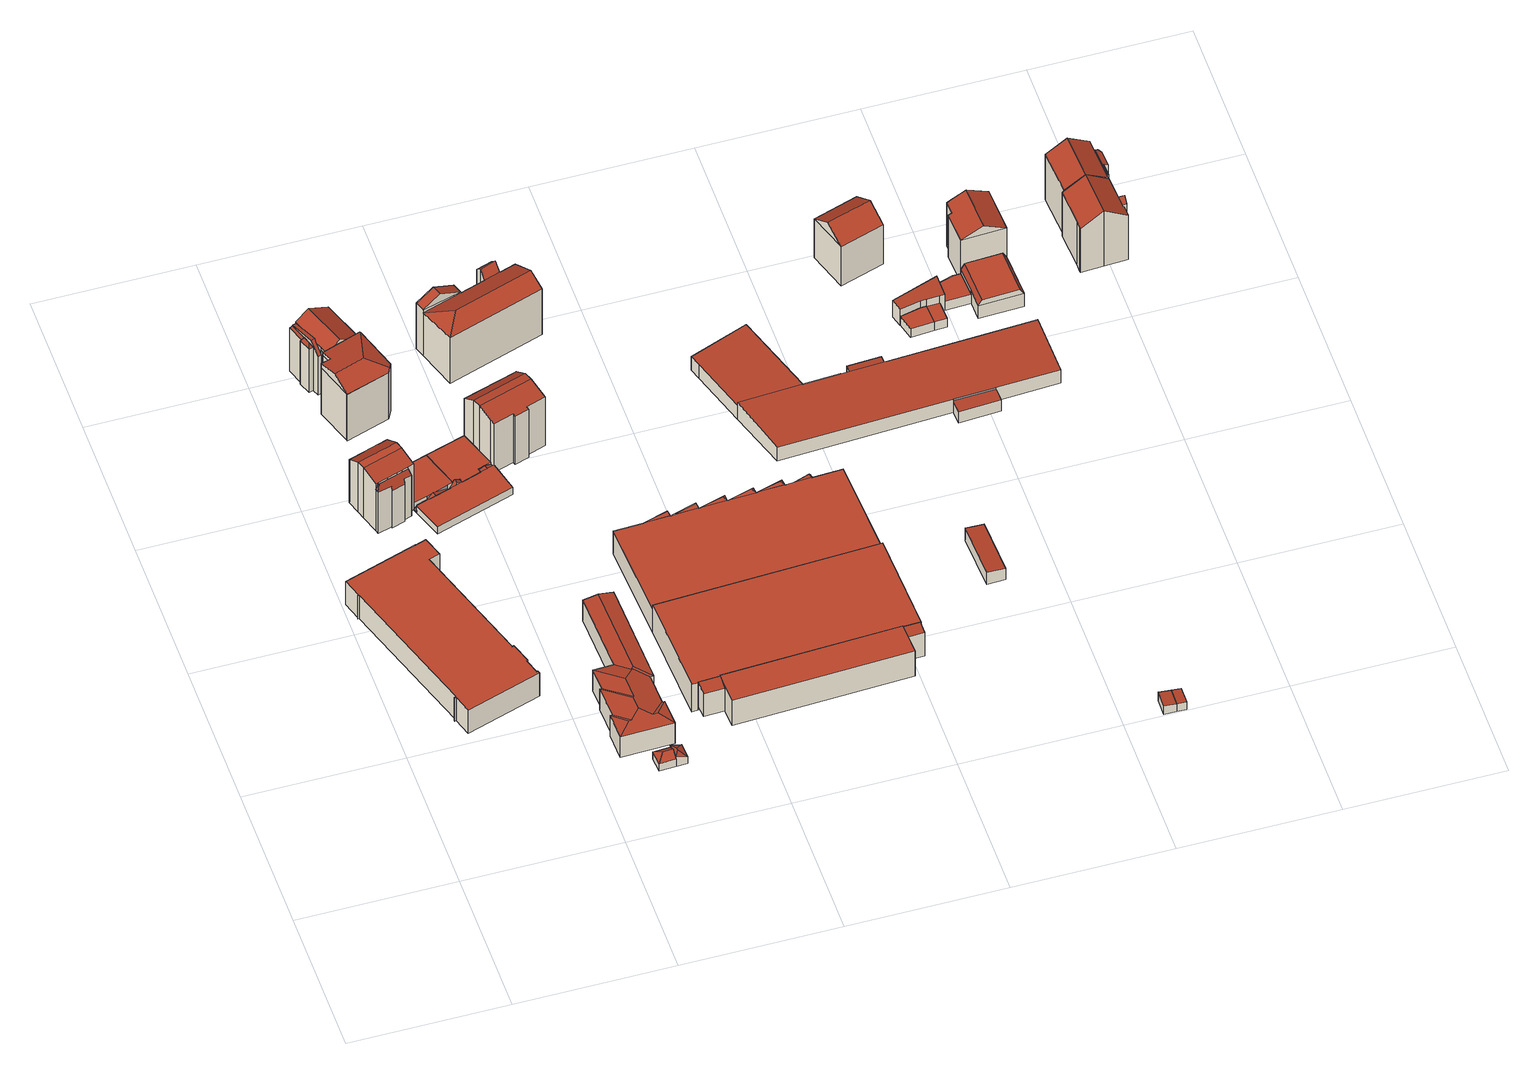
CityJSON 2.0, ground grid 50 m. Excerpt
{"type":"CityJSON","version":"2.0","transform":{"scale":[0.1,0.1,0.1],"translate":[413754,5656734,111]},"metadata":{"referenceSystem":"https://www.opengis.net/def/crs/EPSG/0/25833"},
"CityObjects":{
"building1":{"type":"Building","attributes":{"Dachtyp_tdc":"tdcPolyFlatRoof","Gemeindeschluessel":14612000,"Dachneigung":0,"QualitaetDacherkennung":29,"Geometrietyp2DReferenz":"3000","measuredHeight":9.91,"function":"31001_2000","roofType":"1000"},"geometry":[{"type":"Solid","lod":"2","boundaries":[[[[0,1,2,3]],[[1,4,5,2]],[[4,6,7,5]],[[6,8,9,7]],[[8,10,11,9]],[[10,12,13,11]],[[12,14,15,13]],[[14,16,17,15]],[[16,18,19,17]],[[18,20,21,19]],[[20,22,23,21]],[[22,24,25,23]],[[24,26,27,25]],[[26,28,29,27]],[[28,30,31,29]],[[30,32,33,31]],[[32,34,35,33]],[[34,36,37,35]],[[36,38,39,37]],[[38,40,41,39]],[[40,42,43,41]],[[42,0,3,43]],[[42,40,38,36,34,32,30,28,26,24,22,20,18,16,14,12,10,8,6,4,1,0]],[[3,2,5,7,9,11,13,15,17,19,21,23,25,27,29,31,33,35,37,39,41,43]]]],"semantics":{"surfaces":[{"type":"WallSurface"},{"type":"RoofSurface"},{"type":"GroundSurface"}],"values":[[0,0,0,0,0,0,0,0,0,0,0,0,0,0,0,0,0,0,0,0,0,0,1,2]]}}]},
"building2":{"type":"Building","attributes":{"Gemeindeschluessel":14612000,"Geometrietyp2DReferenz":"3000","function":"31001_9998","roofType":"9999"},"children":["building2-1","building2-2","building2-3"]},
"building2-1":{"type":"BuildingPart","attributes":{"Dachtyp_tdc":"tdcCutGableRoof","Dachneigung":14.74,"QualitaetDacherkennung":48,"Geometrietyp2DReferenz":"3000","measuredHeight":21.34,"roofType":"9999"},"parents":["building2"],"geometry":[{"type":"MultiSurface","lod":"2","boundaries":[[[44,45,46,47]],[[45,48,46]],[[49,50,51]],[[49,52,53,50]],[[52,54,55,53]],[[54,56,57,55]],[[56,58,59,57]],[[58,60,61,62,59]],[[63,64,65,66,67]],[[64,68,69,65]],[[68,44,47,69]],[[54,52,49,45,44,68]],[[64,63,60,58,56]],[[68,64,56,54]],[[47,46,70,50,53,55,57,59,62,66,65,69]]],"semantics":{"surfaces":[{"type":"WallSurface"},{"type":"RoofSurface"},{"type":"GroundSurface"}],"values":[0,0,0,0,0,0,0,0,0,0,0,1,1,1,2]}}]},
"building2-2":{"type":"BuildingPart","attributes":{"Dachtyp_tdc":"tdcGableRoof","Dachneigung":48.39,"QualitaetDacherkennung":6,"Geometrietyp2DReferenz":"3000","measuredHeight":15.19,"roofType":"3100"},"parents":["building2"],"geometry":[{"type":"MultiSurface","lod":"2","boundaries":[[[48,71,72,46]],[[71,73,74,72]],[[73,75,76,74]],[[75,51,50,76]],[[77,48,46,70]],[[48,77,73,71]],[[75,73,77,51]],[[46,72,74,76,50,70]]],"semantics":{"surfaces":[{"type":"WallSurface"},{"type":"RoofSurface"},{"type":"GroundSurface"}],"values":[0,0,0,0,0,1,1,2]}}]},
"building2-3":{"type":"BuildingPart","attributes":{"Dachtyp_tdc":"tdcFreeFormRoof","Dachneigung":73.96,"QualitaetDacherkennung":15,"Geometrietyp2DReferenz":"3000","measuredHeight":20.09,"roofType":"5000"},"parents":["building2"],"geometry":[{"type":"MultiSurface","lod":"2","boundaries":[[[78,79,80,81]],[[79,82,83,80]],[[82,84,85,83]],[[84,86,87,85]],[[86,67,66,87]],[[61,88,89,62]],[[88,78,81,89]],[[67,86,90]],[[86,84,82,79,78,88,91,90]],[[88,61,91]],[[61,67,90,91]],[[81,80,83,85,87,66,62,89]]],"semantics":{"surfaces":[{"type":"WallSurface"},{"type":"RoofSurface"},{"type":"GroundSurface"}],"values":[0,0,0,0,0,0,0,1,1,1,1,2]}}]},
"building3":{"type":"Building","attributes":{"Dachtyp_tdc":"tdcHipAndGableRoof","Gemeindeschluessel":14612000,"Dachneigung":35.38,"QualitaetDacherkennung":92,"Geometrietyp2DReferenz":"3000","measuredHeight":4.83,"function":"31001_2000","roofType":"5000"},"geometry":[{"type":"Solid","lod":"2","boundaries":[[[[92,93,94,95]],[[93,96,97,94]],[[92,98,99]],[[96,93,100]],[[98,96,100,99]],[[93,92,99,100]],[[97,101,95,94]],[[96,98,101,97]],[[98,92,95,101]]]],"semantics":{"surfaces":[{"type":"WallSurface"},{"type":"RoofSurface"},{"type":"GroundSurface"}],"values":[[0,0,1,0,1,1,2,0,0]]}}]},
"building4":{"type":"Building","attributes":{"Gemeindeschluessel":14612000,"Geometrietyp2DReferenz":"3000","function":"31001_9998","roofType":"9999"},"children":["building4-1","building4-2"]},
"building4-1":{"type":"BuildingPart","attributes":{"Dachtyp_tdc":"tdcPolyFlatRoof","Dachneigung":0,"QualitaetDacherkennung":18,"Geometrietyp2DReferenz":"3000","measuredHeight":3,"roofType":"1000"},"parents":["building4"],"geometry":[{"type":"MultiSurface","lod":"2","boundaries":[[[102,103,104,105]],[[103,106,107,104]],[[108,109,110]],[[108,111,59,109]],[[111,112,53,59]],[[112,113,114,53]],[[113,102,105,114]],[[113,112,111,108,115,116,103,102]],[[105,104,109,59,53,114]]],"semantics":{"surfaces":[{"type":"WallSurface"},{"type":"RoofSurface"},{"type":"GroundSurface"}],"values":[0,0,0,0,0,0,0,1,2]}}]},
"building4-2":{"type":"BuildingPart","attributes":{"Dachtyp_tdc":"tdcGableRoof","Dachneigung":18.1,"QualitaetDacherkennung":11,"Geometrietyp2DReferenz":"3000","measuredHeight":3.12,"roofType":"3100"},"parents":["building4"],"geometry":[{"type":"MultiSurface","lod":"2","boundaries":[[[117,118,119,120]],[[118,110,109,119]],[[107,117,120,104]],[[106,116,121,122,123]],[[118,122,121,115,110]],[[117,123,122,118]],[[107,106,123,117]],[[120,119,109,104]]],"semantics":{"surfaces":[{"type":"WallSurface"},{"type":"RoofSurface"},{"type":"GroundSurface"}],"values":[0,0,0,1,1,0,0,2]}}]},
"building5":{"type":"Building","attributes":{"Dachtyp_tdc":"tdcFreeFormRoof","Gemeindeschluessel":14612000,"Dachneigung":10.34,"QualitaetDacherkennung":46,"Geometrietyp2DReferenz":"3000","measuredHeight":22.78,"function":"31001_9998","roofType":"5000"},"geometry":[{"type":"Solid","lod":"2","boundaries":[[[[124,125,126,127]],[[125,128,129,126]],[[128,130,131,129]],[[130,132,133,131]],[[132,134,135,133]],[[134,136,137,135]],[[136,138,139,137]],[[138,140,141,139]],[[140,124,127,141]],[[142,143,144,145]],[[146,147,148,144,143,149,150,151]],[[125,145,144,148,152,153]],[[125,153,128]],[[128,153,152,130]],[[130,152,148,147,132]],[[134,146,151,136]],[[136,151,150,138]],[[140,149,143,142,124]],[[138,150,149,140]],[[132,147,146,134]],[[124,142,145,125]],[[127,126,129,131,133,135,137,139,141]]]],"semantics":{"surfaces":[{"type":"WallSurface"},{"type":"RoofSurface"},{"type":"GroundSurface"}],"values":[[0,0,0,0,0,0,0,0,0,1,1,1,0,0,0,0,0,0,0,0,0,2]]}}]},
"building6":{"type":"Building","attributes":{"Gemeindeschluessel":14612000,"Geometrietyp2DReferenz":"3000","function":"31001_9998","roofType":"9999"},"children":["building6-1","building6-2","building6-3"]},
"building6-1":{"type":"BuildingPart","attributes":{"Dachtyp_tdc":"tdcFreeFormRoof","Dachneigung":64.73,"QualitaetDacherkennung":38,"Geometrietyp2DReferenz":"3000","measuredHeight":20.07,"roofType":"5000"},"parents":["building6"],"geometry":[{"type":"MultiSurface","lod":"2","boundaries":[[[154,155,156,157]],[[155,158,159,156]],[[158,160,161,159]],[[162,163,164,165]],[[163,154,157,164]],[[166,163,162]],[[167,168,169,166,162,170,160]],[[167,160,158]],[[168,167,158,155]],[[169,168,155,154]],[[166,169,154,163]],[[157,156,159,161,171,165,164]]],"semantics":{"surfaces":[{"type":"WallSurface"},{"type":"RoofSurface"},{"type":"GroundSurface"}],"values":[0,0,0,0,0,1,1,1,1,1,1,2]}}]},
"building6-2":{"type":"BuildingPart","attributes":{"Dachtyp_tdc":"tdcGableRoof","Dachneigung":10.18,"QualitaetDacherkennung":22,"Geometrietyp2DReferenz":"3000","measuredHeight":20.65,"roofType":"3100"},"parents":["building6"],"geometry":[{"type":"MultiSurface","lod":"2","boundaries":[[[172,162,165]],[[173,174,175,176,161,160]],[[177,178,179,180]],[[178,172,165,179]],[[181,182,174,173,183]],[[183,172,178,177,184,185,181]],[[165,171,161,176,186,180,179]]],"semantics":{"surfaces":[{"type":"WallSurface"},{"type":"RoofSurface"},{"type":"GroundSurface"}],"values":[0,0,0,0,1,1,2]}}]},
"building6-3":{"type":"BuildingPart","attributes":{"Dachtyp_tdc":"tdcGableRoof","Dachneigung":29.59,"QualitaetDacherkennung":64,"Geometrietyp2DReferenz":"3000","measuredHeight":22.25,"roofType":"3100"},"parents":["building6"],"geometry":[{"type":"MultiSurface","lod":"2","boundaries":[[[187,188,189,190]],[[188,191,177,180,189]],[[175,192,193,176]],[[192,187,190,193]],[[192,194,195,187]],[[196,138,195,194,197,182,198,185]],[[175,174,197,194,192]],[[188,138,196,191]],[[187,195,138,188]],[[190,189,180,186,176,193]]],"semantics":{"surfaces":[{"type":"WallSurface"},{"type":"RoofSurface"},{"type":"GroundSurface"}],"values":[0,0,0,0,1,1,0,0,0,2]}}]},
"building7":{"type":"Building","attributes":{"Dachtyp_tdc":"tdcHipRoof","Gemeindeschluessel":14612000,"Dachneigung":35.27,"QualitaetDacherkennung":67,"Geometrietyp2DReferenz":"3000","measuredHeight":4.49,"function":"31001_2000","roofType":"3200"},"geometry":[{"type":"Solid","lod":"2","boundaries":[[[[199,200,201,202]],[[200,203,204,201]],[[203,205,206,204]],[[205,199,202,206]],[[203,200,207]],[[199,205,208]],[[200,199,208,207]],[[205,203,207,208]],[[202,201,204,206]]]],"semantics":{"surfaces":[{"type":"WallSurface"},{"type":"RoofSurface"},{"type":"GroundSurface"}],"values":[[0,0,0,0,1,1,1,1,2]]}}]},
"building8":{"type":"Building","attributes":{"Dachtyp_tdc":"tdcFreeFormRoof","Gemeindeschluessel":14612000,"Dachneigung":10.75,"QualitaetDacherkennung":71,"Geometrietyp2DReferenz":"3000","measuredHeight":10.16,"function":"31001_2000","roofType":"5000"},"geometry":[{"type":"Solid","lod":"2","boundaries":[[[[209,210,211,212]],[[210,213,214,211]],[[213,215,216,214]],[[215,217,218,216]],[[217,219,220,218]],[[219,221,222,220]],[[221,223,224,222]],[[223,225,226,224]],[[225,227,228,226]],[[227,229,230,228]],[[229,231,232,230]],[[231,233,234,232]],[[233,235,236,234]],[[235,209,212,236]],[[237,238,235,233]],[[237,233,231]],[[239,240,241,238,237,231,229]],[[239,229,227]],[[240,239,227,225]],[[242,243,244,245,246,241,240,225,223]],[[247,242,223,221]],[[248,247,221,219]],[[248,219,217]],[[243,242,247,248,217,215]],[[244,243,215,213]],[[245,244,213,210]],[[246,245,210,209]],[[238,241,246,209,235]],[[212,211,214,216,218,220,222,224,226,228,230,232,234,236]]]],"semantics":{"surfaces":[{"type":"WallSurface"},{"type":"RoofSurface"},{"type":"GroundSurface"}],"values":[[0,0,0,0,0,0,0,0,0,0,0,0,0,0,1,1,1,1,1,1,1,1,0,1,1,1,1,1,2]]}}]},
"building9":{"type":"Building","attributes":{"Gemeindeschluessel":14612000,"Geometrietyp2DReferenz":"3000","function":"31001_9998","roofType":"9999"},"children":["building9-1","building9-2","building9-3","building9-4"]},
"building9-1":{"type":"BuildingPart","attributes":{"Dachtyp_tdc":"tdcFreeFormRoof","Dachneigung":72.22,"QualitaetDacherkennung":18,"Geometrietyp2DReferenz":"3000","measuredHeight":2.54,"roofType":"5000"},"parents":["building9"],"geometry":[{"type":"MultiSurface","lod":"2","boundaries":[[[249,250,251,252]],[[250,253,254,251]],[[253,255,256,254]],[[257,255,253]],[[258,257,253,250]],[[258,250,249]],[[257,258,249,255]],[[252,251,254,256]]],"semantics":{"surfaces":[{"type":"WallSurface"},{"type":"RoofSurface"},{"type":"GroundSurface"}],"values":[0,0,0,1,1,1,1,2]}}]},
"building9-2":{"type":"BuildingPart","attributes":{"Dachtyp_tdc":"tdcGableRoof","Dachneigung":16.95,"QualitaetDacherkennung":15,"Geometrietyp2DReferenz":"3000","measuredHeight":3,"roofType":"3100"},"parents":["building9"],"geometry":[{"type":"MultiSurface","lod":"2","boundaries":[[[259,260,261,262]],[[260,263,264,261]],[[263,265,266,264]],[[265,267,268,266]],[[263,260,259,269]],[[269,267,265,263]],[[270,262,261,264,266,268]]],"semantics":{"surfaces":[{"type":"WallSurface"},{"type":"RoofSurface"},{"type":"GroundSurface"}],"values":[0,0,0,0,1,1,2]}}]},
"building9-3":{"type":"BuildingPart","attributes":{"Dachtyp_tdc":"tdcGableRoof","Dachneigung":52.43,"QualitaetDacherkennung":15,"Geometrietyp2DReferenz":"3000","measuredHeight":3.85,"roofType":"3100"},"parents":["building9"],"geometry":[{"type":"MultiSurface","lod":"2","boundaries":[[[271,272,273,274,275,276]],[[277,274,273,278,279]],[[280,277,279,281]],[[282,275,274,277,280]],[[276,275,282]],[[283,284,285,286,287]],[[276,282,284,283]],[[282,280,285,284]],[[280,281,286,285]],[[271,276,283,287]]],"semantics":{"surfaces":[{"type":"RoofSurface"},{"type":"WallSurface"},{"type":"GroundSurface"}],"values":[0,0,1,1,1,2,1,1,1,1]}}]},
"building9-4":{"type":"BuildingPart","attributes":{"Dachtyp_tdc":"tdcPolyFlatRoof","Dachneigung":0,"QualitaetDacherkennung":11,"Geometrietyp2DReferenz":"3000","measuredHeight":3.01,"roofType":"1000"},"parents":["building9"],"geometry":[{"type":"MultiSurface","lod":"2","boundaries":[[[288,286,281,279]],[[288,289,259,262,286]],[[290,291,292,268,267]],[[291,293,294,292]],[[293,295,296,294]],[[295,297,249,252,296]],[[298,299,287,256,255]],[[299,271,287]],[[299,298,297,295,293,291,290,289,288,278,272]],[[286,262,270,268,292,294,296,252,256,287]]],"semantics":{"surfaces":[{"type":"WallSurface"},{"type":"RoofSurface"},{"type":"GroundSurface"}],"values":[0,0,0,0,0,0,0,0,1,2]}}]},
"building10":{"type":"Building","attributes":{"Dachtyp_tdc":"tdcPolyFlatRoof","Gemeindeschluessel":14612000,"Dachneigung":0,"QualitaetDacherkennung":17,"Geometrietyp2DReferenz":"3000","measuredHeight":3,"function":"31001_9998","roofType":"1000"},"geometry":[{"type":"Solid","lod":"2","boundaries":[[[[300,301,302,303]],[[301,304,305,302]],[[304,102,105,305]],[[102,113,114,105]],[[113,306,307,114]],[[306,308,309,307]],[[308,310,311,309]],[[312,300,303,313]],[[312,310,308,306,113,102,304,301,300]],[[303,302,305,105,114,307,309,311,313]],[[310,312,313,311]]]],"semantics":{"surfaces":[{"type":"WallSurface"},{"type":"RoofSurface"},{"type":"GroundSurface"}],"values":[[0,0,0,0,0,0,0,0,1,2,0]]}}]},
"building11":{"type":"Building","attributes":{"Dachtyp_tdc":"tdcCutGableRoof","Gemeindeschluessel":14612000,"Dachneigung":11.65,"QualitaetDacherkennung":54,"Geometrietyp2DReferenz":"3000","measuredHeight":22.18,"function":"31001_9998","roofType":"9999"},"geometry":[{"type":"Solid","lod":"2","boundaries":[[[[314,315,316,309]],[[315,317,318,316]],[[317,319,320,318]],[[319,321,322,320]],[[321,323,324,322]],[[323,325,326,324]],[[325,327,328,326]],[[327,329,330,328]],[[329,331,332,330]],[[331,333,334,332]],[[333,335,311,334]],[[335,336,337,311]],[[336,338,339,337]],[[338,314,309,339]],[[319,317,315,314,338]],[[336,335,333,331,329,327,325,323,321]],[[338,336,321,319]],[[309,316,318,320,322,324,326,328,330,332,334,311,337,339]]]],"semantics":{"surfaces":[{"type":"WallSurface"},{"type":"RoofSurface"},{"type":"GroundSurface"}],"values":[[0,0,0,0,0,0,0,0,0,0,0,0,0,0,1,1,1,2]]}}]},
"building12":{"type":"Building","attributes":{"Gemeindeschluessel":14612000,"Geometrietyp2DReferenz":"3000","function":"31001_9998","roofType":"9999"},"children":["building12-1","building12-2","building12-3"]},
"building12-1":{"type":"BuildingPart","attributes":{"Dachtyp_tdc":"tdcGableRoof","Dachneigung":52.91,"QualitaetDacherkennung":18,"Geometrietyp2DReferenz":"3000","measuredHeight":20.61,"roofType":"3100"},"parents":["building12"],"geometry":[{"type":"MultiSurface","lod":"2","boundaries":[[[340,341,342,343]],[[341,344,345,342]],[[344,346,347,345]],[[346,348,349,347]],[[348,350,351,349]],[[348,346,344,341]],[[341,340,350,348]],[[343,342,345,347,349,351]]],"semantics":{"surfaces":[{"type":"WallSurface"},{"type":"RoofSurface"},{"type":"GroundSurface"}],"values":[0,0,0,0,0,1,1,2]}}]},
"building12-2":{"type":"BuildingPart","attributes":{"Dachtyp_tdc":"tdcGableRoof","Dachneigung":28.45,"QualitaetDacherkennung":61,"Geometrietyp2DReferenz":"3000","measuredHeight":22.49,"roofType":"3100"},"parents":["building12"],"geometry":[{"type":"MultiSurface","lod":"2","boundaries":[[[352,353,354,355,356]],[[353,357,358,354]],[[357,359,360,361,358]],[[357,353,362]],[[352,359,363]],[[353,352,363,362]],[[359,357,362,363]],[[355,354,358,361]]],"semantics":{"surfaces":[{"type":"WallSurface"},{"type":"RoofSurface"},{"type":"GroundSurface"}],"values":[0,0,0,0,0,1,1,2]}}]},
"building12-3":{"type":"BuildingPart","attributes":{"Dachtyp_tdc":"tdcHipAndGableRoof","Dachneigung":28.52,"QualitaetDacherkennung":67,"Geometrietyp2DReferenz":"3000","measuredHeight":22.49,"roofType":"5000"},"parents":["building12"],"geometry":[{"type":"MultiSurface","lod":"2","boundaries":[[[364,351,350]],[[364,365,366,351]],[[365,367,368,366]],[[367,369,370,368]],[[369,371,372,370]],[[371,356,355,372]],[[360,373,340,343,361]],[[356,371,374]],[[371,369,367,374]],[[367,365,364,373,360,356,374]],[[351,366,368,370,372,355,361,343]]],"semantics":{"surfaces":[{"type":"WallSurface"},{"type":"RoofSurface"},{"type":"GroundSurface"}],"values":[0,0,0,0,0,0,0,1,1,1,2]}}]},
"building13":{"type":"Building","attributes":{"Gemeindeschluessel":14612000,"Geometrietyp2DReferenz":"3000","function":"31001_2000","roofType":"9999"},"children":["building13-1","building13-2","building13-3"]},
"building13-1":{"type":"BuildingPart","attributes":{"Dachtyp_tdc":"tdcPolyFlatRoof","Dachneigung":9.7,"QualitaetDacherkennung":65,"Geometrietyp2DReferenz":"3000","measuredHeight":10.49,"roofType":"2100"},"parents":["building13"],"geometry":[{"type":"MultiSurface","lod":"2","boundaries":[[[375,376,377,378]],[[376,379,380,377]],[[381,375,378,382]],[[381,379,376,375]],[[378,377,380,382]]],"semantics":{"surfaces":[{"type":"WallSurface"},{"type":"RoofSurface"},{"type":"GroundSurface"}],"values":[0,0,0,1,2]}}]},
"building13-2":{"type":"BuildingPart","attributes":{"Dachtyp_tdc":"tdcPolyFlatRoof","Dachneigung":0,"QualitaetDacherkennung":52,"Geometrietyp2DReferenz":"3000","measuredHeight":10.83,"roofType":"1000"},"parents":["building13"],"geometry":[{"type":"MultiSurface","lod":"2","boundaries":[[[383,380,379]],[[383,384,385,380]],[[384,386,387,385]],[[386,388,389,390,387]],[[391,392,393]],[[391,394,381,382,392]],[[394,391,388,386,384,383]],[[380,385,387,390,392,382]]],"semantics":{"surfaces":[{"type":"WallSurface"},{"type":"RoofSurface"},{"type":"GroundSurface"}],"values":[0,0,0,0,0,0,1,2]}}]},
"building13-3":{"type":"BuildingPart","attributes":{"Dachtyp_tdc":"tdcPolyFlatRoof","Dachneigung":11.5,"QualitaetDacherkennung":61,"Geometrietyp2DReferenz":"3000","measuredHeight":10.57,"roofType":"2100"},"parents":["building13"],"geometry":[{"type":"MultiSurface","lod":"2","boundaries":[[[395,393,392,396]],[[389,397,398,390]],[[397,395,396,398]],[[397,389,393,395]],[[396,392,390,398]]],"semantics":{"surfaces":[{"type":"WallSurface"},{"type":"RoofSurface"},{"type":"GroundSurface"}],"values":[0,0,0,1,2]}}]},
"building14":{"type":"Building","attributes":{"Dachtyp_tdc":"tdcPolyFlatRoof","Gemeindeschluessel":14612000,"Dachneigung":0,"QualitaetDacherkennung":93,"Geometrietyp2DReferenz":"3000","measuredHeight":11.64,"function":"31001_2000","roofType":"1000"},"geometry":[{"type":"Solid","lod":"2","boundaries":[[[[399,400,401,402]],[[400,403,404,401]],[[403,405,406,404]],[[405,407,408,406]],[[407,409,410,408]],[[409,411,412,410]],[[411,413,414,412]],[[413,399,402,414]],[[413,411,409,407,405,403,400,399]],[[402,401,404,406,408,410,412,414]]]],"semantics":{"surfaces":[{"type":"WallSurface"},{"type":"RoofSurface"},{"type":"GroundSurface"}],"values":[[0,0,0,0,0,0,0,0,1,2]]}}]},
"building15":{"type":"Building","attributes":{"Gemeindeschluessel":14612000,"Geometrietyp2DReferenz":"3000","function":"31001_2000","roofType":"9999"},"children":["building15-1","building15-2","building15-3","building15-4","building15-5","building15-6","building15-7"]},
"building15-1":{"type":"BuildingPart","attributes":{"Dachtyp_tdc":"tdcPolyFlatRoof","Dachneigung":0,"QualitaetDacherkennung":89,"Geometrietyp2DReferenz":"3000","measuredHeight":9.49,"roofType":"1000"},"parents":["building15"],"geometry":[{"type":"MultiSurface","lod":"2","boundaries":[[[415,416,417,418]],[[416,419,420,417]],[[421,422,423,424]],[[421,425,426,422]],[[425,427,426]],[[428,429,430]],[[428,431,432,429]],[[433,434,435,436]],[[434,437,435]],[[438,439,440]],[[438,441,442,439]],[[441,443,444,442]],[[443,445,446,444]],[[445,447,448,446]],[[447,449,450,448]],[[449,451,452,450]],[[453,454,455,456]],[[453,451,449,447,445,443,441,438,434,433,431,428,425,421,424,419,416,415,454]],[[418,417,420,423,422,426,429,432,436,435,439,442,444,446,448,450,452,456,455]]],"semantics":{"surfaces":[{"type":"WallSurface"},{"type":"RoofSurface"},{"type":"GroundSurface"}],"values":[0,0,0,0,0,0,0,0,0,0,0,0,0,0,0,0,0,1,2]}}]},
"building15-2":{"type":"BuildingPart","attributes":{"Dachtyp_tdc":"tdcPolyFlatRoof","Dachneigung":0,"QualitaetDacherkennung":43,"Geometrietyp2DReferenz":"3000","measuredHeight":9.54,"roofType":"1000"},"parents":["building15"],"geometry":[{"type":"MultiSurface","lod":"2","boundaries":[[[457,458,459,452,451]],[[458,460,453,456,459]],[[460,458,457]],[[452,459,456]]],"semantics":{"surfaces":[{"type":"WallSurface"},{"type":"RoofSurface"},{"type":"GroundSurface"}],"values":[0,0,1,2]}}]},
"building15-3":{"type":"BuildingPart","attributes":{"Dachtyp_tdc":"tdcFreeFormRoof","Dachneigung":44.78,"QualitaetDacherkennung":20,"Geometrietyp2DReferenz":"3000","measuredHeight":10.39,"roofType":"5000"},"parents":["building15"],"geometry":[{"type":"MultiSurface","lod":"2","boundaries":[[[461,462,463,432]],[[462,464,433,436,463]],[[461,432,431]],[[465,464,462]],[[465,462,461]],[[465,461,464]],[[463,436,432]]],"semantics":{"surfaces":[{"type":"WallSurface"},{"type":"RoofSurface"},{"type":"GroundSurface"}],"values":[0,0,0,1,1,1,2]}}]},
"building15-4":{"type":"BuildingPart","attributes":{"Dachtyp_tdc":"tdcPolyFlatRoof","Dachneigung":0,"QualitaetDacherkennung":41,"Geometrietyp2DReferenz":"3000","measuredHeight":9.54,"roofType":"1000"},"parents":["building15"],"geometry":[{"type":"MultiSurface","lod":"2","boundaries":[[[466,455,454]],[[466,467,468,455]],[[467,469,415,418,468]],[[469,467,466]],[[455,468,418]]],"semantics":{"surfaces":[{"type":"WallSurface"},{"type":"RoofSurface"},{"type":"GroundSurface"}],"values":[0,0,0,1,2]}}]},
"building15-5":{"type":"BuildingPart","attributes":{"Dachtyp_tdc":"tdcFreeFormRoof","Dachneigung":48.42,"QualitaetDacherkennung":23,"Geometrietyp2DReferenz":"3000","measuredHeight":10.38,"roofType":"5000"},"parents":["building15"],"geometry":[{"type":"MultiSurface","lod":"2","boundaries":[[[427,470,471,426]],[[470,430,429,471]],[[472,430,470]],[[472,470,427]],[[472,427,430]],[[426,471,429]]],"semantics":{"surfaces":[{"type":"WallSurface"},{"type":"RoofSurface"},{"type":"GroundSurface"}],"values":[0,0,1,1,1,2]}}]},
"building15-6":{"type":"BuildingPart","attributes":{"Dachtyp_tdc":"tdcFreeFormRoof","Dachneigung":62.34,"QualitaetDacherkennung":27,"Geometrietyp2DReferenz":"3000","measuredHeight":10.38,"roofType":"5000"},"parents":["building15"],"geometry":[{"type":"MultiSurface","lod":"2","boundaries":[[[437,473,474,435]],[[473,440,439,474]],[[475,440,473]],[[475,473,437]],[[475,437,440]],[[474,439,435]]],"semantics":{"surfaces":[{"type":"WallSurface"},{"type":"RoofSurface"},{"type":"GroundSurface"}],"values":[0,0,1,1,1,2]}}]},
"building15-7":{"type":"BuildingPart","attributes":{"Dachtyp_tdc":"tdcFreeFormRoof","Dachneigung":44.6,"QualitaetDacherkennung":16,"Geometrietyp2DReferenz":"3000","measuredHeight":10.36,"roofType":"5000"},"parents":["building15"],"geometry":[{"type":"MultiSurface","lod":"2","boundaries":[[[419,476,477,420]],[[476,424,423,477]],[[478,476,419]],[[478,419,424]],[[478,424,476]],[[423,420,477]]],"semantics":{"surfaces":[{"type":"WallSurface"},{"type":"RoofSurface"},{"type":"GroundSurface"}],"values":[0,0,1,1,1,2]}}]},
"building16":{"type":"Building","attributes":{"Dachtyp_tdc":"tdcPolyFlatRoof","Gemeindeschluessel":14612000,"Dachneigung":4.67,"QualitaetDacherkennung":90,"Geometrietyp2DReferenz":"3000","measuredHeight":5.27,"function":"31001_2000","roofType":"2100"},"geometry":[{"type":"Solid","lod":"2","boundaries":[[[[479,480,481,482]],[[480,483,484,481]],[[483,485,486,484]],[[485,479,482,486]],[[485,483,480,479]],[[482,481,484,486]]]],"semantics":{"surfaces":[{"type":"WallSurface"},{"type":"RoofSurface"},{"type":"GroundSurface"}],"values":[[0,0,0,0,1,2]]}}]},
"building17":{"type":"Building","attributes":{"Dachtyp_tdc":"tdcPolyFlatRoof","Gemeindeschluessel":14612000,"Dachneigung":4.14,"QualitaetDacherkennung":96,"Geometrietyp2DReferenz":"3000","measuredHeight":3.6,"function":"31001_2000","roofType":"2100"},"geometry":[{"type":"Solid","lod":"2","boundaries":[[[[487,488,489,490]],[[488,491,492,489]],[[491,493,494,492]],[[493,487,490,494]],[[493,491,488,487]],[[490,489,492,494]]]],"semantics":{"surfaces":[{"type":"WallSurface"},{"type":"RoofSurface"},{"type":"GroundSurface"}],"values":[[0,0,0,0,1,2]]}}]},
"building18":{"type":"Building","attributes":{"Gemeindeschluessel":14612000,"Geometrietyp2DReferenz":"3000","function":"31001_2000","roofType":"9999"},"children":["building18-1","building18-2","building18-3","building18-4"]},
"building18-1":{"type":"BuildingPart","attributes":{"Dachtyp_tdc":"tdcPolyFlatRoof","Dachneigung":5.07,"QualitaetDacherkennung":83,"Geometrietyp2DReferenz":"3000","measuredHeight":7.37,"roofType":"2100"},"parents":["building18"],"geometry":[{"type":"MultiSurface","lod":"2","boundaries":[[[495,496,497]],[[495,498,499,496]],[[498,500,501,499]],[[500,502,503,501]],[[502,504,503]],[[505,506,507,508,509]],[[506,510,511,507]],[[510,512,513,514,511]],[[515,516,517,518]],[[516,519,520,521,517]],[[519,516,515,522,512,510,506,505,502,500,498,495]],[[496,499,501,503,508,507,511,514,518,517,521]]],"semantics":{"surfaces":[{"type":"WallSurface"},{"type":"RoofSurface"},{"type":"GroundSurface"}],"values":[0,0,0,0,0,0,0,0,0,0,1,2]}}]},
"building18-2":{"type":"BuildingPart","attributes":{"Dachtyp_tdc":"tdcPolyFlatRoof","Dachneigung":4.68,"QualitaetDacherkennung":81,"Geometrietyp2DReferenz":"3000","measuredHeight":5.46,"roofType":"2100"},"parents":["building18"],"geometry":[{"type":"MultiSurface","lod":"2","boundaries":[[[523,497,496]],[[520,524,517,521]],[[524,525,526,517]],[[525,527,528,526]],[[527,529,530,528]],[[529,523,496,530]],[[529,527,525,524,520,497,523]],[[496,521,517,526,528,530]]],"semantics":{"surfaces":[{"type":"WallSurface"},{"type":"RoofSurface"},{"type":"GroundSurface"}],"values":[0,0,0,0,0,0,1,2]}}]},
"building18-3":{"type":"BuildingPart","attributes":{"Dachtyp_tdc":"tdcPolyFlatRoof","Dachneigung":3.71,"QualitaetDacherkennung":70,"Geometrietyp2DReferenz":"3000","measuredHeight":4.95,"roofType":"2100"},"parents":["building18"],"geometry":[{"type":"MultiSurface","lod":"2","boundaries":[[[531,532,507,533]],[[532,509,508,507]],[[504,534,535,503]],[[534,531,533,535]],[[534,504,509,532,531]],[[533,507,508,503,535]]],"semantics":{"surfaces":[{"type":"WallSurface"},{"type":"RoofSurface"},{"type":"GroundSurface"}],"values":[0,0,0,0,1,2]}}]},
"building18-4":{"type":"BuildingPart","attributes":{"Dachtyp_tdc":"tdcPolyFlatRoof","Dachneigung":5.09,"QualitaetDacherkennung":93,"Geometrietyp2DReferenz":"3000","measuredHeight":7.39,"roofType":"2100"},"parents":["building18"],"geometry":[{"type":"MultiSurface","lod":"2","boundaries":[[[536,537,538,539]],[[537,515,518,538]],[[513,540,541,514]],[[540,542,543,541]],[[542,536,539,543]],[[542,540,513,522,515,537,536]],[[539,538,518,514,541,543]]],"semantics":{"surfaces":[{"type":"WallSurface"},{"type":"RoofSurface"},{"type":"GroundSurface"}],"values":[0,0,0,0,0,1,2]}}]},
"building19":{"type":"Building","attributes":{"Dachtyp_tdc":"tdcPolyFlatRoof","Gemeindeschluessel":14612000,"Dachneigung":3.9,"QualitaetDacherkennung":98,"Geometrietyp2DReferenz":"3000","measuredHeight":3.33,"function":"31001_2000","roofType":"2100"},"geometry":[{"type":"Solid","lod":"2","boundaries":[[[[544,487,490,545]],[[487,493,494,490]],[[493,546,547,494]],[[546,544,545,547]],[[546,493,487,544]],[[545,490,494,547]]]],"semantics":{"surfaces":[{"type":"WallSurface"},{"type":"RoofSurface"},{"type":"GroundSurface"}],"values":[[0,0,0,0,1,2]]}}]},
"building20":{"type":"Building","attributes":{"Dachtyp_tdc":"tdcGableRoof","Gemeindeschluessel":14612000,"Dachneigung":34.28,"QualitaetDacherkennung":84,"Geometrietyp2DReferenz":"3000","measuredHeight":21.14,"function":"31001_9998","roofType":"3100"},"geometry":[{"type":"Solid","lod":"2","boundaries":[[[[548,549,550,551]],[[549,552,553,550]],[[552,554,555,553]],[[554,548,551,555]],[[552,549,556]],[[548,554,557]],[[549,548,557,556]],[[554,552,556,557]],[[551,550,553,555]]]],"semantics":{"surfaces":[{"type":"WallSurface"},{"type":"RoofSurface"},{"type":"GroundSurface"}],"values":[[0,0,0,0,0,0,1,1,2]]}}]},
"building21":{"type":"Building","attributes":{"Dachtyp_tdc":"tdcPolyFlatRoof","Gemeindeschluessel":14612000,"Dachneigung":0,"QualitaetDacherkennung":71,"Geometrietyp2DReferenz":"3000","measuredHeight":3.73,"function":"31001_9998","roofType":"1000"},"geometry":[{"type":"Solid","lod":"2","boundaries":[[[[558,559,560,561]],[[559,562,563,560]],[[562,564,565,563]],[[564,566,567,565]],[[566,558,561,567]],[[566,564,562,559,558]],[[561,560,563,565,567]]]],"semantics":{"surfaces":[{"type":"WallSurface"},{"type":"RoofSurface"},{"type":"GroundSurface"}],"values":[[0,0,0,0,0,1,2]]}}]},
"building22":{"type":"Building","attributes":{"Dachtyp_tdc":"tdcPolyFlatRoof","Gemeindeschluessel":14612000,"Dachneigung":4.2,"QualitaetDacherkennung":78,"Geometrietyp2DReferenz":"3000","measuredHeight":7.15,"function":"31001_9998","roofType":"2100"},"geometry":[{"type":"Solid","lod":"2","boundaries":[[[[568,569,570,571]],[[569,572,573,570]],[[572,574,575,573]],[[574,576,577,575]],[[576,578,579,577]],[[578,580,581,579]],[[580,568,571,581]],[[580,578,576,574,572,569,568]],[[571,570,573,575,577,579,581]]]],"semantics":{"surfaces":[{"type":"WallSurface"},{"type":"RoofSurface"},{"type":"GroundSurface"}],"values":[[0,0,0,0,0,0,0,1,2]]}}]},
"building23":{"type":"Building","attributes":{"Dachtyp_tdc":"tdcPolyFlatRoof","Gemeindeschluessel":14612000,"Dachneigung":0,"QualitaetDacherkennung":74,"Geometrietyp2DReferenz":"3000","measuredHeight":3.71,"function":"31001_9998","roofType":"1000"},"geometry":[{"type":"Solid","lod":"2","boundaries":[[[[564,582,583,565]],[[582,584,585,583]],[[584,566,567,585]],[[566,564,565,567]],[[566,584,582,564]],[[565,583,585,567]]]],"semantics":{"surfaces":[{"type":"WallSurface"},{"type":"RoofSurface"},{"type":"GroundSurface"}],"values":[[0,0,0,0,1,2]]}}]},
"building24":{"type":"Building","attributes":{"Dachtyp_tdc":"tdcPolyFlatRoof","Gemeindeschluessel":14612000,"Dachneigung":0,"QualitaetDacherkennung":63,"Geometrietyp2DReferenz":"3000","measuredHeight":3.79,"function":"31001_9998","roofType":"1000"},"geometry":[{"type":"Solid","lod":"2","boundaries":[[[[586,587,577,579]],[[587,588,589,577]],[[588,590,591,589]],[[590,592,593,591]],[[592,586,579,593]],[[592,590,588,587,586]],[[579,577,589,591,593]]]],"semantics":{"surfaces":[{"type":"WallSurface"},{"type":"RoofSurface"},{"type":"GroundSurface"}],"values":[[0,0,0,0,0,1,2]]}}]},
"building25":{"type":"Building","attributes":{"Dachtyp_tdc":"tdcCutGableRoof","Gemeindeschluessel":14612000,"Dachneigung":0.109,"QualitaetDacherkennung":93,"Geometrietyp2DReferenz":"3000","measuredHeight":7.62,"function":"31001_9998","roofType":"9999"},"geometry":[{"type":"Solid","lod":"2","boundaries":[[[[594,595,596,597]],[[595,598,599,596]],[[598,600,601,599]],[[600,602,603,601]],[[602,594,597,603]],[[604,605,606,607]],[[608,607,606,609,610]],[[595,611,598]],[[594,604,607,608,610,611,595]],[[602,605,604,594]],[[600,609,606,605,602]],[[597,596,599,601,603]],[[598,611,610,609,600]]]],"semantics":{"surfaces":[{"type":"WallSurface"},{"type":"RoofSurface"},{"type":"GroundSurface"}],"values":[[0,0,0,0,0,1,1,0,0,0,0,2,1]]}}]},
"building26":{"type":"Building","attributes":{"Dachtyp_tdc":"tdcFreeFormRoof","Gemeindeschluessel":14612000,"Dachneigung":27.09,"QualitaetDacherkennung":84,"Geometrietyp2DReferenz":"3000","measuredHeight":21.44,"function":"31001_9998","roofType":"5000"},"geometry":[{"type":"Solid","lod":"2","boundaries":[[[[612,613,614,601]],[[613,615,616,614]],[[615,617,618,616]],[[617,619,620,618]],[[619,621,603,620]],[[621,612,601,603]],[[615,613,612,622,623,617]],[[622,621,619,623]],[[619,617,623]],[[612,621,622]],[[601,614,616,618,620,603]]]],"semantics":{"surfaces":[{"type":"WallSurface"},{"type":"RoofSurface"},{"type":"GroundSurface"}],"values":[[0,0,0,0,0,0,1,1,0,0,2]]}}]},
"building27":{"type":"Building","attributes":{"Gemeindeschluessel":14612000,"Geometrietyp2DReferenz":"3000","function":"31001_9998","roofType":"9999"},"children":["building27-1","building27-2"]},
"building27-1":{"type":"BuildingPart","attributes":{"Dachtyp_tdc":"tdcGableRoof","Dachneigung":46.74,"QualitaetDacherkennung":91,"Geometrietyp2DReferenz":"3000","measuredHeight":18.91,"roofType":"3100"},"parents":["building27"],"geometry":[{"type":"MultiSurface","lod":"2","boundaries":[[[624,625,626,627]],[[625,628,629,626]],[[628,630,631,629]],[[630,632,633,631]],[[632,634,635,633]],[[628,625,624,636]],[[636,637,634,632,630,628]],[[635,638,639,627,626,629,631,633]]],"semantics":{"surfaces":[{"type":"WallSurface"},{"type":"RoofSurface"},{"type":"GroundSurface"}],"values":[0,0,0,0,0,1,1,2]}}]},
"building27-2":{"type":"BuildingPart","attributes":{"Dachtyp_tdc":"tdcGableRoof","Dachneigung":34,"QualitaetDacherkennung":83,"Geometrietyp2DReferenz":"3000","measuredHeight":23.56,"roofType":"3100"},"parents":["building27"],"geometry":[{"type":"MultiSurface","lod":"2","boundaries":[[[640,641,642,643]],[[641,644,645,642]],[[644,646,647,645]],[[646,648,649,647]],[[648,650,624,627,649]],[[651,652,653,635,634]],[[652,654,655,653]],[[654,656,657,655]],[[656,658,659,657]],[[658,660,661,659]],[[660,640,643,661]],[[656,654,652,651,662,650,648,646]],[[646,644,641,640,660,658,656]],[[643,642,645,647,649,627,639,638,635,653,655,657,659,661]]],"semantics":{"surfaces":[{"type":"WallSurface"},{"type":"RoofSurface"},{"type":"GroundSurface"}],"values":[0,0,0,0,0,0,0,0,0,0,0,1,1,2]}}]},
"building28":{"type":"Building","attributes":{"Gemeindeschluessel":14612000,"Geometrietyp2DReferenz":"3000","function":"31001_9998","roofType":"9999"},"children":["building28-1","building28-2"]},
"building28-1":{"type":"BuildingPart","attributes":{"Dachtyp_tdc":"tdcGableRoof","Dachneigung":32.16,"QualitaetDacherkennung":86,"Geometrietyp2DReferenz":"3000","measuredHeight":23.65,"roofType":"3100"},"parents":["building28"],"geometry":[{"type":"MultiSurface","lod":"2","boundaries":[[[663,664,665,666]],[[667,668,669,670]],[[668,671,672,669]],[[671,673,674,672]],[[673,663,666,674]],[[673,671,668,675,676]],[[677,678,679,676,675]],[[663,679,678,664]],[[673,676,679,663]],[[667,677,675,668]],[[666,665,670,669,672,674]]],"semantics":{"surfaces":[{"type":"WallSurface"},{"type":"RoofSurface"},{"type":"GroundSurface"}],"values":[0,0,0,0,0,1,1,0,0,0,2]}}]},
"building28-2":{"type":"BuildingPart","attributes":{"Dachtyp_tdc":"tdcPolyFlatRoof","Dachneigung":20.65,"QualitaetDacherkennung":84,"Geometrietyp2DReferenz":"3000","measuredHeight":20.87,"roofType":"2100"},"parents":["building28"],"geometry":[{"type":"MultiSurface","lod":"2","boundaries":[[[680,681,682,683]],[[681,684,685,682]],[[684,686,687,685]],[[686,688,677,667,670,687]],[[689,690,691,665,664,678]],[[690,680,683,691]],[[690,689,688,686,684,681,680]],[[683,682,685,687,670,665,691]]],"semantics":{"surfaces":[{"type":"WallSurface"},{"type":"RoofSurface"},{"type":"GroundSurface"}],"values":[0,0,0,0,0,0,1,2]}}]}
},
"vertices":[
[174,582,115],[170,580,115],[170,580,16],[174,582,16],[169,584,115],[169,584,16],[174,586,115],[174,586,16],[28,1042,115],[28,1042,16],[24,1041,115],[24,1041,16],[24,1043,115],[24,1043,16],[26,1044,115],[26,1044,16],[7,1105,115],[7,1105,16],[242,1180,115],[242,1180,16],[242,1179,115],[242,1179,16],[276,1190,115],[276,1190,16],[297,1125,115],[297,1125,16],[262,1114,115],[262,1114,16],[388,721,115],[388,721,16],[393,723,115],[393,723,16],[414,657,115],[414,657,16],[410,656,115],[410,656,16],[425,607,115],[425,607,16],[429,609,115],[429,609,16],[431,600,115],[431,600,16],[192,524,115],[192,524,16],
[137,1478,200],[188,1495,200],[188,1495,16],[137,1478,16],[188,1495,166],[235,1510,200],[235,1510,16],[235,1510,114],[264,1520,199],[264,1520,16],[278,1476,229],[278,1476,16],[286,1450,229],[286,1450,16],[304,1394,213],[304,1394,16],[286,1388,214],[286,1388,191],[286,1388,16],[176,1353,214],[158,1409,229],[158,1409,16],[176,1353,16],[176,1353,191],[150,1435,229],[150,1435,16],[190,1495,16],
[184,1508,166],[184,1508,16],[186,1509,168],[186,1509,16],[233,1518,114],[233,1518,16],[190,1495,168],
[266,1366,191],[267,1361,173],[267,1361,16],[266,1366,16],[225,1348,174],[225,1348,16],[224,1352,189],[224,1352,16],[180,1339,191],[180,1339,16],[291,1374,191],[291,1374,16],[185,1348,217],[282,1379,216],
[667,268,48],[720,271,48],[720,271,18],[667,268,18],[722,221,49],[722,221,18],[670,218,49],[689,244,66],[721,246,66],[670,218,18],
[435,1437,46],[418,1431,46],[418,1431,16],[435,1437,16],[418,1431,31],[418,1431,28],[348,1408,46],[348,1408,16],[348,1408,28],[304,1394,46],[264,1520,46],[394,1561,46],[394,1561,16],[368,1415,46],[373,1416,46],
[422,1417,28],[352,1395,28],[352,1395,16],[422,1417,16],[369,1415,48],[374,1402,48],[422,1417,31],
[357,1782,212],[342,1753,212],[342,1753,16],[357,1782,16],[203,1707,212],[203,1707,16],[202,1711,212],[202,1711,16],[164,1829,212],[164,1829,16],[195,1838,212],[195,1838,16],[182,1874,212],[182,1874,16],[197,1879,212],[197,1879,16],[308,1918,212],[308,1918,16],[357,1782,214],[309,1915,226],[283,1802,244],[350,1768,218],[195,1838,232],[164,1829,232],[184,1768,244],[308,1918,225],[197,1879,225],[182,1874,225],[202,1711,215],[203,1707,214],
[141,1958,199],[146,1960,199],[146,1960,15],[141,1958,15],[127,2016,199],[127,2016,15],[137,2019,199],[137,2019,15],[169,1924,199],[155,1919,199],[155,1919,15],[169,1924,15],[159,1929,216],[134,2012,210],[153,1957,210],[151,1953,216],[166,1932,199],[166,1932,15],
[169,1924,210],[137,2019,205],[147,2022,205],[147,2022,198],[147,2022,15],[187,1906,179],[177,1902,179],[177,1902,15],[187,1906,15],[177,1936,222],[158,1990,211],[166,1932,222],[183,1919,198],[179,1929,212],[177,1936,15],
[308,1918,198],[197,1879,198],[197,1879,15],[308,1918,15],[187,1906,198],[258,2061,198],[258,2061,15],[192,2038,238],[242,1895,238],[187,1906,212],[147,2022,211],[177,1936,212],
[755,272,46],[757,222,46],[757,222,17],[755,272,17],[722,221,58],[722,221,17],[720,271,58],[720,271,17],[733,242,62],[733,251,62],
[582,506,94],[589,507,94],[589,507,7],[582,506,7],[586,582,94],[586,582,7],[650,584,94],[650,584,7],[640,849,94],[640,849,7],[734,852,94],[734,852,7],[746,508,94],[746,508,7],[735,507,94],[735,507,7],[738,405,94],[738,405,7],[746,405,94],[746,405,7],[749,316,94],[749,316,7],[583,311,94],[583,311,7],[580,400,94],[580,400,7],[586,400,94],[586,400,7],[622,357,103],[632,357,103],[712,359,103],[696,359,102],[663,390,109],[692,547,102],[692,544,102],[662,511,108],[664,437,108],[661,434,109],[698,553,103],[687,850,103],
[309,1381,20],[304,1394,20],[304,1394,17],[309,1381,17],[348,1408,20],[348,1408,17],[352,1395,20],[352,1395,17],[343,1399,42],[314,1389,42],
[524,1450,42],[520,1464,42],[520,1464,17],[524,1450,17],[541,1471,47],[541,1471,17],[563,1478,39],[563,1478,17],[568,1465,39],[568,1465,17],[545,1457,47],[545,1457,17],
[422,1417,24],[439,1423,47],[445,1425,55],[441,1438,55],[435,1437,47],[418,1431,24],[458,1444,43],[457,1428,47],[462,1430,43],[458,1444,24],[462,1430,24],[435,1437,24],[418,1431,17],[435,1437,17],[458,1444,17],[462,1430,17],[422,1417,17],
[462,1430,47],[524,1450,47],[568,1465,47],[568,1464,47],[568,1464,17],[593,1366,47],[593,1366,17],[342,1285,47],[342,1285,17],[309,1381,47],[352,1395,47],[422,1417,47],
[524,1450,46],[462,1430,46],[462,1430,16],[524,1450,16],[458,1444,46],[458,1444,16],[521,1600,46],[521,1600,16],[521,1601,46],[521,1601,16],[563,1478,46],[563,1478,16],[520,1464,46],[520,1464,16],
[521,1601,203],[694,1655,203],[694,1655,16],[695,1656,203],[695,1656,16],[709,1612,236],[709,1612,16],[718,1584,238],[718,1584,16],[739,1518,224],[739,1518,16],[677,1498,224],[677,1498,16],[680,1488,222],[680,1488,16],[635,1474,222],[635,1474,16],[632,1484,224],[632,1484,16],[568,1464,224],[568,1464,16],[563,1478,227],[546,1529,238],[546,1529,16],[536,1557,236],[536,1557,16],
[719,2024,190],[712,2047,222],[712,2047,16],[719,2024,16],[706,2065,204],[706,2065,16],[756,2081,205],[756,2081,16],[762,2064,222],[762,2064,16],[769,2040,190],[769,2040,16],
[511,1956,210],[500,1988,210],[500,1988,16],[511,1956,16],[511,1956,199],[626,2029,202],[626,2029,16],[636,1997,202],[636,1997,199],[636,1997,16],[557,2006,241],[567,1974,241],
[769,2040,199],[819,2056,199],[819,2056,16],[843,1983,241],[843,1983,16],[860,1930,211],[860,1930,16],[552,1829,211],[552,1829,16],[719,2024,199],[591,1901,241],
[1530,451,123],[1531,413,117],[1531,413,18],[1530,451,18],[1478,411,117],[1478,411,18],[1476,449,123],[1476,449,18],
[1478,411,127],[1481,346,127],[1481,346,18],[923,322,127],[923,322,18],[920,383,127],[920,383,115],[920,383,18],[919,425,127],[919,425,18],[919,425,124],[1476,449,127],
[852,422,124],[852,422,18],[855,380,115],[855,380,18],
[1533,451,120],[1530,451,120],[1530,451,3],[1533,451,3],[1476,449,120],[1476,449,3],[919,425,120],[919,425,3],[852,422,120],[852,422,3],[832,421,120],[832,421,3],[818,748,120],[818,748,3],[1520,778,120],[1520,778,3],
[1064,1086,96],[1065,1086,96],[1065,1086,1],[1064,1086,1],[1070,1086,96],[1070,1086,1],[1152,1089,96],[1152,1089,1],[1152,1090,1],[1152,1090,96],[1158,1090,96],[1158,1090,1],[1158,1090,95],[1239,1093,96],[1239,1093,1],[1239,1093,95],[1245,1094,96],[1245,1094,1],[1327,1097,96],[1333,1097,96],[1333,1097,1],[1327,1097,1],[1333,1097,88],[1414,1101,96],[1414,1101,1],[1414,1101,88],[1505,1105,96],[1505,1105,1],[1520,778,96],[1520,778,1],[818,748,96],[818,748,1],[804,1075,96],[804,1075,1],[896,1078,96],[896,1078,1],[896,1079,96],[896,1079,1],[977,1082,96],[983,1082,96],[983,1082,1],[977,1082,1],
[896,1079,97],[975,1102,97],[975,1102,1],[977,1082,97],
[1245,1094,97],[1324,1117,97],[1324,1117,1],[1327,1097,97],[1317,1106,105],
[983,1082,97],[1062,1106,97],[1062,1106,1],[1064,1086,97],
[1237,1113,95],[1237,1113,1],[1229,1102,105],
[1411,1121,88],[1411,1121,1],[1404,1109,105],
[1150,1110,96],[1150,1110,1],[1142,1098,105],
[1842,626,63],[1785,624,68],[1785,624,15],[1842,626,15],[1778,806,68],[1778,806,15],[1835,808,63],[1835,808,15],
[2160,4,33],[2122,5,36],[2122,5,0],[2160,4,0],[2123,61,36],[2123,61,0],[2161,60,33],[2161,60,0],
[1752,1475,84],[1752,1475,10],[1752,1475,65],[2215,1497,84],[2215,1497,10],[2224,1307,67],[2224,1307,10],[2027,1298,67],[2027,1298,10],[2027,1298,59],[1896,1292,67],[1896,1291,67],[1896,1291,10],[1896,1292,10],[1896,1292,59],[1357,1266,67],[1357,1266,10],[1298,1453,83],[1298,1453,67],[1298,1453,10],[1497,1463,84],[1613,1469,84],[1613,1469,10],[1497,1463,10],[1613,1468,84],[1613,1468,65],[1613,1468,10],[1494,1463,84],
[1752,1475,64],[1613,1469,64],[1647,1470,64],[1647,1470,10],[1645,1512,61],[1645,1512,10],[1750,1517,61],[1750,1517,10],
[1898,1248,57],[1896,1291,59],[1898,1248,10],[2029,1255,57],[2029,1255,10],
[1412,1733,84],[1484,1504,84],[1484,1504,10],[1412,1733,10],[1240,1638,67],[1240,1638,10],[1229,1676,67],[1229,1676,10],
[2191,4,31],[2191,4,0],[2191,60,31],[2191,60,0],
[1694,1978,182],[1836,2023,183],[1836,2023,18],[1694,1978,18],[1876,1893,184],[1876,1893,18],[1735,1849,184],[1735,1849,18],[1856,1958,229],[1715,1913,229],
[1864,1598,56],[1850,1653,56],[1850,1653,19],[1864,1598,19],[1916,1667,56],[1916,1667,19],[1934,1668,56],[1934,1668,19],[1937,1603,56],[1937,1603,19],
[1934,1668,85],[1916,1667,85],[1916,1667,17],[1934,1668,17],[1850,1653,86],[1850,1653,17],[1839,1690,89],[1839,1690,17],[1988,1741,89],[1988,1741,17],[1990,1670,84],[1990,1670,17],[1974,1669,84],[1974,1669,17],
[1974,1669,56],[1974,1669,19],[1976,1604,56],[1976,1604,19],
[1990,1670,55],[1988,1741,55],[2042,1758,55],[2042,1758,17],[2066,1759,55],[2066,1759,17],[2070,1673,55],[2070,1673,17],
[2212,1615,72],[2072,1609,72],[2072,1609,18],[2212,1615,18],[2070,1673,72],[2070,1673,18],[2066,1759,72],[2066,1759,18],[2206,1765,72],[2206,1765,18],[2212,1615,73],[2206,1765,73],[2194,1764,94],[2200,1614,94],[2162,1613,94],[2078,1759,94],[2084,1610,94],[2072,1609,73],
[2066,1759,197],[2062,1863,197],[2062,1863,18],[2072,1863,202],[2072,1863,18],[2070,1905,203],[2070,1905,18],[2200,1915,197],[2200,1915,18],[2206,1765,197],[2137,1762,232],[2131,1910,232],
[2543,1792,186],[2563,1793,186],[2563,1793,18],[2543,1792,18],[2564,1773,207],[2564,1773,18],[2565,1756,189],[2565,1756,18],[2549,1755,189],[2549,1755,18],[2550,1733,165],[2550,1733,18],[2544,1773,207],[2546,1732,165],[2546,1732,18],[2544,1773,18],
[2404,1725,205],[2398,1841,205],[2398,1841,18],[2404,1725,18],[2403,1842,208],[2403,1842,18],[2470,1845,254],[2470,1845,18],[2540,1848,209],[2540,1848,18],[2543,1792,209],[2550,1733,206],[2551,1703,206],[2551,1703,18],[2551,1698,206],[2551,1698,18],[2478,1694,254],[2478,1694,18],[2406,1690,205],[2406,1690,18],[2405,1696,205],[2405,1696,18],[2546,1732,209],
[2530,1998,211],[2532,1951,211],[2532,1951,17],[2530,1998,17],[2537,1848,211],[2403,1842,211],[2403,1842,17],[2537,1848,17],[2403,1845,211],[2403,1845,17],[2394,1991,211],[2394,1991,17],[2470,1845,253],[2462,1995,253],[2537,1848,214],[2532,1951,214],[2530,1998,214],
[2549,1944,219],[2552,1891,219],[2552,1891,17],[2549,1944,17],[2538,1891,225],[2538,1891,17],[2540,1848,225],[2540,1848,17],[2537,1848,226],[2532,1951,226],[2540,1952,223],[2540,1952,17]
]}
